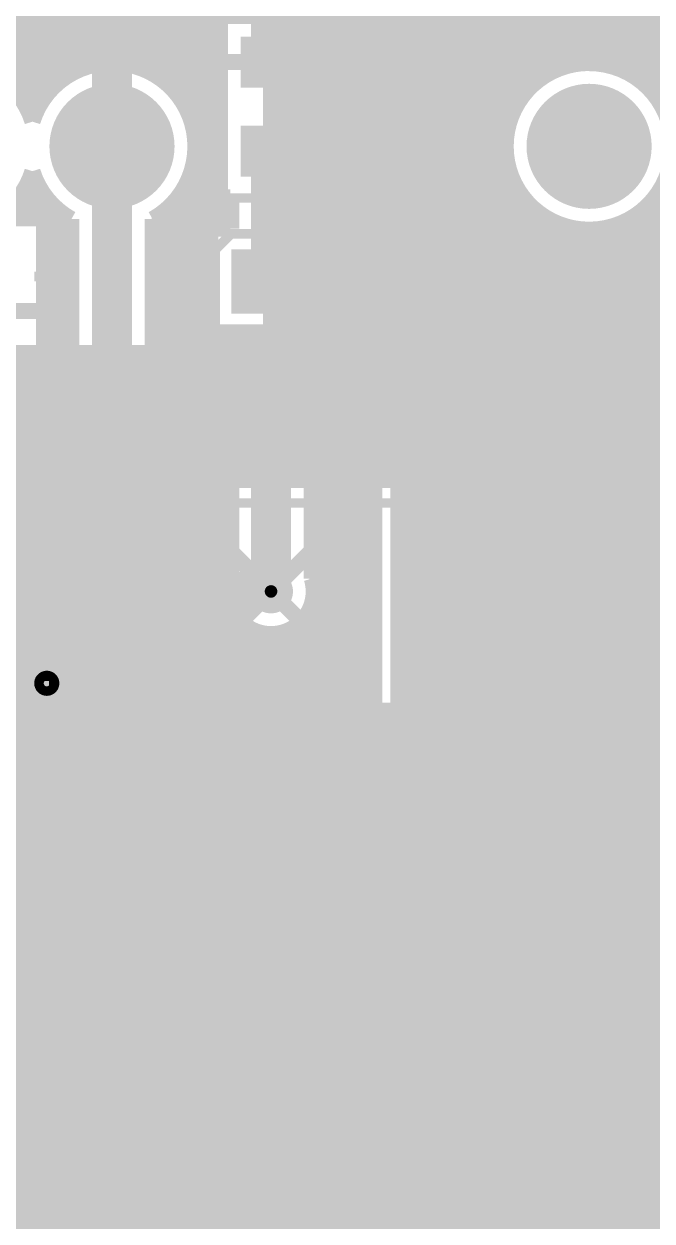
# Model space of a CAD drawing. Extents: x -20 to 155, y -92 to 168.
# Drawn here: x 95.11 to 105.15, y 100.3 to 119.43 of the extents above; entities that cross this region are included whole.
import ezdxf

# ---------------------------------------------------------------- set-up
doc = ezdxf.new("R2010")
doc.units = 0
doc.header["$MEASUREMENT"] = 0
doc.layers.get('0').update_dxf_attribs({"linetype": 'CONTINUOUS'})
for name, color, linetype in [('25-334-1_BOT', 7, 'CONTINUOUS'), ('25-334-1_DRD', 7, 'CONTINUOUS'), ('25-334-1_DRL', 2, 'CONTINUOUS'), ('25-334-1_IN1', 4, 'CONTINUOUS'), ('25-334-1_IN2', 3, 'CONTINUOUS'), ('25-334-1_SMB', 5, 'CONTINUOUS'), ('25-334-1_SMT', 10, 'CONTINUOUS'), ('25-334-1_SPT', 9, 'CONTINUOUS'), ('25-334-1_SSB', 12, 'CONTINUOUS'), ('25-334-1_SST', 11, 'CONTINUOUS'), ('25-334-1_TOP', 13, 'CONTINUOUS'), ('THRUHOLE_TAP', 7, 'CONTINUOUS')]:
    doc.layers.add(name, color=color, linetype=linetype)

# ---------------------------------------------------------------- blocks, each defined once
blk = doc.blocks.new('ROUND_18')
at = {"const_width": 0.99949}
blk.add_lwpolyline([(-0.499744, 0, 1), (0.499744, 0, 1)], format="xyb", close=True, dxfattribs=at)
blk = doc.blocks.new('ROUND_39')
at = {"const_width": 0.35052}
blk.add_lwpolyline([(-0.17526, 0, 1), (0.17526, 0, 1)], format="xyb", close=True, dxfattribs=at)
blk = doc.blocks.new('ROUND_81')
at = {"const_width": 0.50038}
blk.add_lwpolyline([(-0.25019, 0, 1), (0.25019, 0, 1)], format="xyb", close=True, dxfattribs=at)
blk = doc.blocks.new('ROUND_85')
at = {"const_width": 0.10033}
blk.add_lwpolyline([(-0.050164, 0, 1), (0.050164, 0, 1)], format="xyb", close=True, dxfattribs=at)
blk = doc.blocks.new('RECTANGLE_13')
blk.add_solid([(0.63627, 0.51308), (0.63627, -0.51308), (-0.63627, 0.51308), (-0.63627, -0.51308)])
blk = doc.blocks.new('RECTANGLE_26')
blk.add_solid([(0.4826, 0.4064), (0.4826, -0.4064), (-0.4826, 0.4064), (-0.4826, -0.4064)])
blk = doc.blocks.new('ROUND_35')
at = {"const_width": 0.10033}
blk.add_lwpolyline([(-0.050164, 0, 1), (0.050164, 0, 1)], format="xyb", close=True, dxfattribs=at)
blk = doc.blocks.new('ROUND_71')
at = {"const_width": 0.50038}
blk.add_lwpolyline([(-0.25019, 0, 1), (0.25019, 0, 1)], format="xyb", close=True, dxfattribs=at)

msp = doc.modelspace()

# ---------------------------------------------------------------- linework, layer by layer
at = {"layer": '25-334-1_BOT', "const_width": 0.635}
msp.add_lwpolyline([(96.52, 117.475), (96.52, 119.888), (94.488, 121.92), (81.915, 121.92)], dxfattribs=at)
at = {"layer": '25-334-1_DRD', "const_width": 0.254}
for points in [[(96.52, 118.11), (96.52, 116.84)], [(104.14, 118.11), (104.14, 116.84)], [(97.155, 117.475), (95.885, 117.475)], [(104.775, 117.475), (103.505, 117.475)], [(99.695, 110.998), (98.425, 109.728)], [(99.695, 109.728), (98.425, 110.998)]]:
    msp.add_lwpolyline(points, dxfattribs=at)
at = {"layer": '25-334-1_IN1', "const_width": 0.635}
msp.add_lwpolyline([(91.821, 59.055), (90.932, 59.055), (87.122, 62.865), (87.122, 84.709), (89.408, 86.995), (89.408, 103.124), (84.836, 107.696), (87.503, 110.363), (99.06, 110.363)], dxfattribs=at)
at = {"layer": '25-334-1_IN2', "const_width": 0.254}
for points in [[(99.06, 119.761), (99.06, 114.173)], [(99.2378, 119.761), (99.2378, 112.141)], [(99.4664, 119.761), (99.4664, 112.141)], [(99.695, 119.761), (99.695, 112.141)], [(99.9236, 119.761), (99.9236, 112.141)], [(100.1522, 119.761), (100.1522, 112.141)], [(100.3808, 119.761), (100.3808, 112.141)], [(100.6094, 119.761), (100.6094, 112.141)], [(100.838, 119.761), (100.838, 112.141)], [(101.0666, 119.761), (101.0666, 112.141)], [(101.2952, 119.761), (101.2952, 81.915)], [(101.5238, 119.761), (101.5238, 81.7372)], [(101.7524, 119.761), (101.7524, 81.5086)], [(101.981, 119.761), (101.981, 81.28)], [(102.2096, 119.761), (102.2096, 81.24952)], [(102.4382, 119.761), (102.4382, 81.5975)], [(102.6668, 119.761), (102.6668, 81.80324)], [(102.8954, 119.761), (102.8954, 117.9449)], [(103.124, 119.761), (103.124, 118.33352)], [(103.3526, 119.761), (103.3526, 118.54688)], [(103.5812, 119.761), (103.5812, 118.6815)], [(103.8098, 119.761), (103.8098, 118.76278)], [(104.0384, 119.761), (104.0384, 118.80088)], [(104.267, 119.761), (104.267, 118.79834)], [(104.4956, 119.761), (104.4956, 118.75516)], [(104.7242, 119.761), (104.7242, 118.6688)], [(104.9528, 119.761), (104.9528, 118.52656)], [(105.1814, 119.761), (105.1814, 118.30304)], [(148.67636, 119.4562), (99.06, 119.4562)], [(121.16816, 119.2276), (99.06, 119.2276)], [(120.90908, 118.999), (99.06, 118.999)], [(103.83774, 118.7704), (99.06, 118.7704)], [(106.37774, 118.7704), (104.44226, 118.7704)], [(103.34498, 118.5418), (99.06, 118.5418)], [(105.88498, 118.5418), (104.93502, 118.5418)], [(103.10622, 118.3132), (99.06, 118.3132)], [(105.64622, 118.3132), (105.17124, 118.3132)], [(102.95636, 118.0846), (99.06, 118.0846)], [(102.86492, 117.856), (99.06, 117.856)], [(102.8192, 117.6274), (99.06, 117.6274)], [(102.81158, 117.3988), (99.06, 117.3988)], [(102.8446, 117.1702), (99.06, 117.1702)], [(102.9208, 116.9416), (99.06, 116.9416)], [(102.8954, 117.0051), (102.8954, 81.93786)], [(103.05034, 116.713), (99.06, 116.713)], [(103.124, 116.61648), (103.124, 82.02168)], [(105.1814, 116.64696), (105.1814, 78.0796)], [(105.59034, 116.713), (105.22966, 116.713)], [(103.251, 116.4844), (99.06, 116.4844)], [(103.3526, 116.40312), (103.3526, 82.0674)], [(104.9528, 116.4209), (104.9528, 78.3082)], [(105.791, 116.4844), (105.02646, 116.4844)], [(103.6066, 116.2558), (99.06, 116.2558)], [(103.5812, 116.2685), (103.5812, 82.07248)], [(103.8098, 116.18722), (103.8098, 82.042)], [(104.4956, 116.1923), (104.4956, 81.67624)], [(106.1466, 116.2558), (104.67086, 116.2558)], [(104.7242, 116.27866), (104.7242, 81.39176)], [(120.65254, 116.0272), (99.06, 116.0272)], [(104.0384, 116.14912), (104.0384, 81.97088)], [(104.267, 116.15166), (104.267, 81.85404)], [(120.59412, 115.7986), (99.06, 115.7986)], [(120.5738, 115.57), (99.06, 115.57)], [(120.59412, 115.3414), (99.06, 115.3414)], [(120.65254, 115.1128), (99.06, 115.1128)], [(120.76176, 114.8842), (99.06, 114.8842)], [(120.93194, 114.6556), (99.06, 114.6556)], [(121.2088, 114.427), (99.06, 114.427)], [(99.06, 114.173), (89.154, 114.173)], [(95.123, 114.173), (95.123, 106.426)], [(95.3516, 114.173), (95.3516, 81.915)], [(95.5802, 114.173), (95.5802, 81.915)], [(95.8088, 114.173), (95.8088, 81.915)], [(96.0374, 114.173), (96.0374, 81.915)], [(96.266, 114.173), (96.266, 81.915)], [(96.4946, 114.173), (96.4946, 81.915)], [(96.7232, 114.173), (96.7232, 81.915)], [(96.9518, 114.173), (96.9518, 81.915)], [(97.1804, 114.173), (97.1804, 81.915)], [(97.409, 114.173), (97.409, 112.141)], [(97.6376, 114.173), (97.6376, 112.141)], [(97.8662, 114.173), (97.8662, 112.141)], [(98.0948, 114.173), (98.0948, 112.141)], [(98.3234, 114.173), (98.3234, 112.141)], [(98.552, 114.173), (98.552, 112.141)], [(98.7806, 114.173), (98.7806, 112.141)], [(99.0092, 114.173), (99.0092, 112.141)], [(120.58904, 114.1984), (99.06, 114.1984)], [(120.58904, 113.9698), (76.64196, 113.9698)], [(120.58904, 113.7412), (76.80452, 113.7412)], [(120.58904, 113.5126), (76.9112, 113.5126)], [(120.58904, 113.284), (76.97216, 113.284)], [(120.58904, 113.0554), (76.99502, 113.0554)], [(120.58904, 112.8268), (76.97978, 112.8268)], [(120.58904, 112.5982), (76.92898, 112.5982)], [(120.58904, 112.3696), (76.83246, 112.3696)], [(120.58904, 112.141), (76.68514, 112.141)], [(101.092, 112.141), (97.282, 112.141), (97.282, 108.458)], [(101.092, 112.141), (101.092, 108.458)], [(97.282, 111.9124), (76.45654, 111.9124)], [(120.58904, 111.9124), (101.092, 111.9124)], [(97.282, 111.6838), (76.0476, 111.6838)], [(147.3708, 111.6838), (101.092, 111.6838)], [(97.282, 111.4552), (71.60768, 111.4552)], [(147.3708, 111.4552), (101.092, 111.4552)], [(97.282, 111.2266), (71.34352, 111.2266)], [(147.3708, 111.2266), (101.092, 111.2266)], [(97.282, 110.998), (56.03494, 110.998)], [(147.3708, 110.998), (101.092, 110.998)], [(97.282, 110.7694), (55.9943, 110.7694)], [(147.3708, 110.7694), (101.092, 110.7694)], [(97.282, 110.5408), (55.91556, 110.5408)], [(147.3708, 110.5408), (101.092, 110.5408)], [(97.282, 110.3122), (55.78602, 110.3122)], [(152.4, 110.3122), (101.092, 110.3122)], [(97.282, 110.0836), (55.59044, 110.0836)], [(152.4, 110.0836), (101.092, 110.0836)], [(97.282, 109.855), (63.1063, 109.855)], [(152.4, 109.855), (101.092, 109.855)], [(97.282, 109.6264), (63.40856, 109.6264)], [(152.4, 109.6264), (101.092, 109.6264)], [(97.282, 109.3978), (86.741, 109.3978)], [(152.4, 109.3978), (101.092, 109.3978)], [(97.282, 109.1692), (86.741, 109.1692)], [(152.4, 109.1692), (101.092, 109.1692)], [(97.282, 108.9406), (86.741, 108.9406)], [(152.4, 108.9406), (101.092, 108.9406)], [(97.282, 108.712), (86.741, 108.712)], [(152.4, 108.712), (101.092, 108.712)], [(97.282, 108.4834), (86.741, 108.4834)], [(101.092, 108.458), (97.282, 108.458)], [(97.409, 108.458), (97.409, 86.9569)], [(97.6376, 108.458), (97.6376, 87.25916)], [(97.8662, 108.458), (97.8662, 87.37092)], [(98.0948, 108.458), (98.0948, 87.39378)], [(98.3234, 108.458), (98.3234, 87.33536)], [(98.552, 108.458), (98.552, 87.16772)], [(98.7806, 108.458), (98.7806, 81.915)], [(99.0092, 108.458), (99.0092, 88.52408)], [(99.2378, 108.458), (99.2378, 88.73236)], [(99.4664, 108.458), (99.4664, 88.80856)], [(99.695, 108.458), (99.695, 88.80602)], [(99.9236, 108.458), (99.9236, 88.71712)], [(100.1522, 108.458), (100.1522, 88.48598)], [(100.3808, 108.458), (100.3808, 81.915)], [(100.6094, 108.458), (100.6094, 81.915)], [(100.838, 108.458), (100.838, 81.915)], [(101.0666, 108.458), (101.0666, 81.915)], [(152.4, 108.4834), (101.092, 108.4834)], [(152.4, 108.2548), (86.741, 108.2548)], [(152.4, 108.0262), (86.741, 108.0262)], [(152.4, 107.7976), (86.741, 107.7976)], [(135.98652, 107.569), (86.741, 107.569)], [(135.5344, 107.3404), (86.741, 107.3404)], [(135.3058, 107.1118), (86.741, 107.1118)], [(135.16102, 106.8832), (86.741, 106.8832)], [(135.07212, 106.6546), (86.741, 106.6546)], [(135.0264, 106.426), (86.741, 106.426)], [(95.25, 106.426), (91.44, 106.426)], [(95.25, 106.426), (95.25, 102.743), (91.44, 102.743)], [(135.02386, 106.1974), (95.25, 106.1974)], [(135.05942, 105.9688), (95.25, 105.9688)], [(135.13816, 105.7402), (95.25, 105.7402)], [(135.27024, 105.5116), (95.25, 105.5116)], [(134.43966, 105.283), (95.25, 105.283)], [(133.91896, 105.0544), (95.25, 105.0544)], [(133.6929, 104.8258), (95.25, 104.8258)], [(133.56082, 104.5972), (95.25, 104.5972)], [(133.48462, 104.3686), (95.25, 104.3686)], [(133.45922, 104.14), (95.25, 104.14)], [(133.477, 103.9114), (95.25, 103.9114)], [(133.54304, 103.6828), (95.25, 103.6828)], [(133.00202, 103.4542), (95.25, 103.4542)], [(132.77088, 103.2256), (95.25, 103.2256)], [(132.68198, 102.997), (95.25, 102.997)], [(95.123, 102.743), (95.123, 81.915)], [(132.6769, 102.7684), (95.25, 102.7684)], [(132.75564, 102.5398), (40.259, 102.5398)], [(132.96138, 102.3112), (40.259, 102.3112)], [(133.5532, 102.0826), (40.259, 102.0826)], [(133.48208, 101.854), (40.259, 101.854)], [(111.08944, 101.6254), (40.259, 101.6254)], [(110.72622, 101.3968), (40.259, 101.3968)], [(110.60176, 101.1682), (40.259, 101.1682)], [(110.57128, 100.9396), (40.259, 100.9396)], [(110.62208, 100.711), (40.259, 100.711)], [(110.77194, 100.4824), (40.259, 100.4824)], [(135.29056, 100.2538), (46.10608, 100.2538)]]:
    msp.add_lwpolyline(points, dxfattribs=at)
for points in [[(104.14, 118.80596, 0.4142136), (102.80904, 117.475)], [(105.41, 117.8687, 0.3286705), (104.14, 118.80342)], [(102.80904, 117.475, 0.4142136), (104.14, 116.14404)], [(104.14, 116.14404, 0.328165), (105.41, 117.07876)]]:
    msp.add_lwpolyline(points, format="xyb", dxfattribs=at)
at = {"layer": '25-334-1_SSB', "const_width": 0.1524}
msp.add_lwpolyline([(111.21898, 120.97512), (110.7186, 120.97512), (89.91854, 120.97512), (89.4207, 120.97512), (89.4207, 111.77524), (89.91854, 111.77524), (110.7186, 111.77524), (111.21898, 111.77524), (111.21898, 120.97512)], dxfattribs=at)
at = {"layer": '25-334-1_SST', "const_width": 0.1524}
for points in [[(99.8855, 116.6495), (99.8855, 119.5705), (98.2472, 119.5705), (98.2472, 116.6495), (99.8855, 116.6495)], [(100.89642, 118.69928), (100.89642, 118.34368), (101.06406, 118.2243), (101.23424, 118.2243), (101.40442, 118.34368), (101.40442, 118.69928), (100.38842, 118.69928)], [(100.89642, 118.4021), (100.38842, 118.2243)], [(100.89642, 117.44706), (101.06406, 117.3861), (101.23424, 117.3861), (101.40442, 117.44706), (101.40442, 117.80266), (101.23424, 117.86108), (101.06406, 117.86108), (100.89642, 117.80266), (100.89642, 117.44706), (100.72624, 117.3861), (100.55606, 117.3861), (100.38842, 117.44706), (100.38842, 117.80266), (100.55606, 117.86108), (100.72624, 117.86108), (100.89642, 117.80266)], [(98.425, 116.078), (99.695, 116.078), (99.949, 115.824), (99.949, 112.522), (98.171, 112.522), (98.171, 115.824), (98.425, 116.078)], [(95.28048, 109.39526), (95.5802, 109.39526), (95.5802, 115.39474), (95.28048, 115.39474)], [(100.35286, 115.062), (100.35286, 114.7064), (100.69068, 114.58702), (101.03104, 114.58702), (101.36886, 114.7064), (101.36886, 115.062)], [(100.35286, 115.00358), (101.36886, 115.00358)], [(98.171, 114.554), (99.949, 114.554)], [(100.35286, 113.80978), (100.35286, 114.2238), (101.36886, 114.2238)], [(100.52304, 113.44402), (100.35286, 113.32718), (100.35286, 113.08842), (100.52304, 112.97158), (100.69068, 112.97158), (101.03104, 113.2078), (101.36886, 112.97158), (101.36886, 113.44402)], [(96.51492, 112.55502), (96.34474, 112.61344), (96.34474, 112.96904), (96.51492, 113.03), (97.1931, 113.03), (97.36074, 112.96904), (97.36074, 112.61344), (97.1931, 112.55502)], [(96.34474, 112.07242), (97.36074, 111.71682), (97.36074, 112.1918)], [(95.5675, 111.5695), (92.3925, 111.5695), (92.3925, 111.252)], [(95.5675, 111.49076), (92.3925, 111.49076)], [(95.10014, 111.5695), (95.10014, 111.252)], [(95.2373, 111.5695), (95.2373, 111.252)], [(95.37446, 111.5695), (95.37446, 111.252)], [(95.51162, 111.5695), (95.51162, 111.252)], [(95.5675, 111.5695), (95.5675, 111.252)], [(95.5675, 111.3536), (92.3925, 111.3536)], [(95.5675, 111.252), (92.3925, 111.252)], [(95.5294, 109.00918), (95.43034, 109.00918)], [(95.45574, 109.0168), (95.45574, 108.77296)], [(95.60052, 108.87202), (95.35668, 108.87202)], [(95.5929, 108.94314), (95.5929, 108.84408)]]:
    msp.add_lwpolyline(points, dxfattribs=at)
for points in [[(95.4786, 109.01934, 0.4142136), (95.35414, 108.89488)], [(95.60306, 108.89488, 0.4142136), (95.4786, 109.01934)], [(95.35414, 108.89488, 0.4142136), (95.4786, 108.77042)], [(95.4786, 108.77042, 0.4142136), (95.60306, 108.89488)]]:
    msp.add_lwpolyline(points, format="xyb", dxfattribs=at)
at = {"layer": '25-334-1_TOP'}
for points, const_width in [([(94.996, 125.349), (94.996, 118.33352)], 0.254), ([(95.2246, 125.349), (95.2246, 117.9449)], 0.254), ([(95.4532, 125.349), (95.4532, 118.27002)], 0.254), ([(95.6818, 125.349), (95.6818, 118.50624)], 0.254), ([(95.9104, 125.349), (95.9104, 118.6561)], 0.254), ([(96.139, 125.349), (96.139, 118.75008)], 0.254), ([(96.3676, 125.349), (96.3676, 118.7958)], 0.254), ([(96.5962, 125.349), (96.5962, 118.80342)], 0.254), ([(96.8248, 125.349), (96.8248, 118.7704)], 0.254), ([(97.0534, 125.349), (97.0534, 118.6942)], 0.254), ([(97.282, 125.349), (97.282, 118.56466)], 0.254), ([(97.5106, 125.349), (97.5106, 118.36146)], 0.254), ([(99.06, 113.284), (99.314, 113.284), (100.33, 114.3), (100.33, 121.285), (102.616, 123.571), (127.381, 123.571), (128.27, 124.46), (132.715, 124.46)], 0.635), ([(99.06, 122.555), (99.06, 118.8212)], 0.635), ([(97.7392, 122.00636), (97.7392, 118.00586)], 0.254), ([(97.9678, 121.63044), (97.9678, 100.711)], 0.254), ([(98.1964, 121.41454), (98.1964, 116.15928)], 0.254), ([(98.425, 121.2723), (98.425, 119.5578)], 0.254), ([(98.6536, 121.1834), (98.6536, 119.5578)], 0.254), ([(99.3394, 121.15292), (99.3394, 119.5578)], 0.254), ([(99.568, 121.21896), (99.568, 119.5578)], 0.254), ([(99.6823, 121.26722), (99.6823, 119.5578)], 0.254), ([(98.8822, 121.13514), (98.8822, 119.5578)], 0.254), ([(99.1108, 121.12498), (99.1108, 119.5578)], 0.254), ([(98.2472, 119.4562), (85.41512, 119.4562)], 0.254), ([(98.2472, 119.5578), (98.2472, 118.1354)], 0.254), ([(99.6823, 119.5578), (98.2472, 119.5578)], 0.254), ([(99.06, 119.5578), (99.06, 118.8212)], 0.254), ([(98.2472, 119.2276), (86.0552, 119.2276)], 0.254), ([(98.2472, 118.999), (86.0552, 118.999)], 0.254), ([(96.21774, 118.7704), (94.28226, 118.7704)], 0.254), ([(98.2472, 118.7704), (96.82226, 118.7704)], 0.254), ([(98.2472, 118.8212), (99.06, 118.8212)], 0.254), ([(95.72498, 118.5418), (94.77502, 118.5418)], 0.254), ([(98.2472, 118.5418), (97.31502, 118.5418)], 0.254), ([(95.48622, 118.3132), (95.01124, 118.3132)], 0.254), ([(98.2472, 118.3132), (97.55124, 118.3132)], 0.254), ([(98.2472, 118.1354), (98.2472, 118.0846)], 0.254), ([(95.33636, 118.0846), (95.1611, 118.0846)], 0.254), ([(98.2472, 118.0846), (97.7011, 118.0846)], 0.254), ([(98.2472, 118.0846), (98.2472, 116.6622)], 0.254), ([(98.2472, 117.856), (97.79508, 117.856)], 0.254), ([(93.98, 109.9439), (94.1959, 109.9439), (96.52, 112.268), (96.52, 117.475)], 0.635), ([(98.2472, 117.6274), (97.8408, 117.6274)], 0.254), ([(99.06, 117.3988), (99.06, 115.316)], 0.635), ([(98.2472, 117.3988), (97.84842, 117.3988)], 0.254), ([(98.2472, 117.1702), (97.8154, 117.1702)], 0.254), ([(95.3008, 116.9416), (95.1992, 116.9416)], 0.254), ([(95.2246, 117.0051), (95.2246, 116.32438)], 0.254), ([(97.7392, 116.9416), (97.7392, 100.711)], 0.254), ([(98.2472, 116.9416), (97.7392, 116.9416)], 0.254), ([(94.996, 116.61648), (94.996, 116.32438)], 0.254), ([(95.43034, 116.713), (95.06966, 116.713)], 0.254), ([(95.4532, 116.67998), (95.4532, 112.1156)], 0.254), ([(97.5106, 116.586), (97.5106, 100.711)], 0.254), ([(98.2472, 116.713), (97.60966, 116.713)], 0.254), ([(98.4123, 116.6622), (98.2472, 116.6622)], 0.254), ([(98.4123, 116.6622), (98.4123, 116.15928)], 0.254), ([(98.425, 116.6622), (98.425, 116.15928)], 0.254), ([(95.631, 116.4844), (94.86646, 116.4844)], 0.254), ([(95.6818, 116.44122), (95.6818, 112.3442)], 0.254), ([(97.282, 116.38534), (97.282, 100.711)], 0.254), ([(98.4123, 116.4844), (97.40646, 116.4844)], 0.254), ([(95.43542, 116.32438), (94.64802, 116.32438)], 0.254), ([(95.43542, 116.32438), (95.43542, 113.36528)], 0.254), ([(95.8723, 116.2558), (95.43542, 116.2558)], 0.254), ([(95.8723, 116.31168), (95.8723, 112.5347)], 0.254), ([(97.1677, 116.31168), (97.1677, 112.268)], 0.254), ([(98.4123, 116.2558), (97.1677, 116.2558)], 0.254), ([(95.8723, 116.0272), (95.43542, 116.0272)], 0.254), ([(98.09226, 116.0272), (97.1677, 116.0272)], 0.254), ([(98.09226, 116.15928), (98.09226, 114.47272)], 0.254), ([(98.4123, 116.15928), (98.09226, 116.15928)], 0.254), ([(95.8723, 115.7986), (95.43542, 115.7986)], 0.254), ([(98.09226, 115.7986), (97.1677, 115.7986)], 0.254), ([(95.8723, 115.57), (95.43542, 115.57)], 0.254), ([(98.09226, 115.57), (97.1677, 115.57)], 0.254), ([(95.8723, 115.3414), (95.43542, 115.3414)], 0.254), ([(98.09226, 115.3414), (97.1677, 115.3414)], 0.254), ([(95.8723, 115.1128), (95.43542, 115.1128)], 0.254), ([(98.09226, 115.1128), (97.1677, 115.1128)], 0.254), ([(95.43542, 114.84356), (93.98, 114.84356)], 0.254), ([(95.8723, 114.8842), (95.43542, 114.8842)], 0.254), ([(98.09226, 114.8842), (97.1677, 114.8842)], 0.254), ([(95.8723, 114.6556), (95.43542, 114.6556)], 0.254), ([(98.09226, 114.6556), (97.1677, 114.6556)], 0.254), ([(99.58578, 114.47272), (98.09226, 114.47272)], 0.254), ([(98.1964, 114.47272), (98.1964, 114.12728)], 0.254), ([(98.425, 114.47272), (98.425, 114.12728)], 0.254), ([(98.6536, 114.47272), (98.6536, 114.12728)], 0.254), ([(98.8822, 114.47272), (98.8822, 114.12728)], 0.254), ([(99.1108, 114.47272), (99.1108, 114.12728)], 0.254), ([(99.58578, 114.47272), (99.24034, 114.12728)], 0.254), ([(99.3394, 114.47272), (99.3394, 114.2238)], 0.254), ([(95.8723, 114.427), (95.43542, 114.427)], 0.254), ([(99.54006, 114.427), (97.1677, 114.427)], 0.254), ([(95.8723, 114.1984), (95.43542, 114.1984)], 0.254), ([(99.31146, 114.1984), (97.1677, 114.1984)], 0.254), ([(98.09226, 114.12728), (98.09226, 112.44072)], 0.254), ([(99.24034, 114.12728), (98.09226, 114.12728)], 0.254), ([(95.8723, 113.9698), (95.43542, 113.9698)], 0.254), ([(98.09226, 113.9698), (97.1677, 113.9698)], 0.254), ([(95.8723, 113.7412), (95.43542, 113.7412)], 0.254), ([(98.09226, 113.7412), (97.1677, 113.7412)], 0.254), ([(100.711, 113.76406), (100.02774, 113.0808)], 0.254), ([(100.711, 113.76406), (100.711, 100.711)], 0.254), ([(95.8723, 113.5126), (95.43542, 113.5126)], 0.254), ([(98.09226, 113.5126), (97.1677, 113.5126)], 0.254), ([(100.711, 113.5126), (100.457, 113.5126)], 0.254), ([(100.4824, 113.53546), (100.4824, 100.711)], 0.254), ([(95.43542, 113.36528), (92.52458, 113.36528)], 0.254), ([(94.996, 113.36528), (94.996, 111.6584)], 0.254), ([(95.2246, 113.36528), (95.2246, 111.887)], 0.254), ([(99.06, 110.363), (99.06, 113.284)], 0.635), ([(100.2538, 113.30686), (100.2538, 100.711)], 0.254), ([(95.8723, 113.284), (88.9889, 113.284)], 0.254), ([(98.09226, 113.284), (97.1677, 113.284)], 0.254), ([(100.711, 113.284), (100.2284, 113.284)], 0.254), ([(95.8723, 113.0554), (88.9889, 113.0554)], 0.254), ([(98.09226, 113.0554), (97.1677, 113.0554)], 0.254), ([(100.0252, 113.07826), (100.0252, 100.711)], 0.254), ([(100.02774, 113.0808), (100.02774, 112.44072)], 0.254), ([(100.711, 113.0554), (100.02774, 113.0554)], 0.254), ([(95.8723, 112.8268), (88.9889, 112.8268)], 0.254), ([(98.09226, 112.8268), (97.1677, 112.8268)], 0.254), ([(100.711, 112.8268), (100.02774, 112.8268)], 0.254), ([(95.8723, 112.5982), (88.9889, 112.5982)], 0.254), ([(98.09226, 112.5982), (97.1677, 112.5982)], 0.254), ([(100.711, 112.5982), (100.02774, 112.5982)], 0.254), ([(95.70466, 112.3696), (88.9889, 112.3696)], 0.254), ([(95.8723, 112.5347), (94.75978, 111.42472)], 0.254), ([(98.4123, 112.3696), (97.1677, 112.3696)], 0.254), ([(98.4123, 112.44072), (98.09226, 112.44072)], 0.254), ([(98.1964, 112.44072), (98.1964, 100.711)], 0.254), ([(98.4123, 112.44072), (98.4123, 110.56874)], 0.254), ([(98.425, 112.44072), (98.425, 110.6043)], 0.254), ([(99.7077, 112.44072), (99.7077, 110.56874)], 0.254), ([(100.02774, 112.44072), (99.7077, 112.44072)], 0.254), ([(100.711, 112.3696), (99.7077, 112.3696)], 0.254), ([(99.7966, 112.44072), (99.7966, 100.711)], 0.254), ([(95.47606, 112.141), (88.9889, 112.141)], 0.254), ([(98.4123, 112.141), (97.155, 112.141)], 0.254), ([(100.711, 112.141), (99.7077, 112.141)], 0.254), ([(95.24746, 111.9124), (88.9889, 111.9124)], 0.254), ([(96.96958, 111.80318), (95.43542, 110.26648)], 0.254), ([(97.0534, 111.8997), (97.0534, 100.711)], 0.254), ([(98.4123, 111.9124), (97.06102, 111.9124)], 0.254), ([(100.711, 111.9124), (99.7077, 111.9124)], 0.254), ([(95.01886, 111.6838), (88.9889, 111.6838)], 0.254), ([(96.8248, 111.65586), (96.8248, 100.711)], 0.254), ([(98.4123, 111.6838), (96.8502, 111.6838)], 0.254), ([(100.711, 111.6838), (99.7077, 111.6838)], 0.254), ([(96.5962, 111.42726), (96.5962, 100.711)], 0.254), ([(98.4123, 111.4552), (96.6216, 111.4552)], 0.254), ([(100.711, 111.4552), (99.7077, 111.4552)], 0.254), ([(98.4123, 111.2266), (96.393, 111.2266)], 0.254), ([(100.711, 111.2266), (99.7077, 111.2266)], 0.254), ([(96.3676, 111.19866), (96.3676, 100.711)], 0.254), ([(96.139, 110.97006), (96.139, 100.711)], 0.254), ([(98.4123, 110.998), (96.1644, 110.998)], 0.254), ([(100.711, 110.998), (99.7077, 110.998)], 0.254), ([(95.9104, 110.74146), (95.9104, 100.711)], 0.254), ([(98.4123, 110.7694), (95.9358, 110.7694)], 0.254), ([(100.711, 110.7694), (99.7077, 110.7694)], 0.254), ([(95.6818, 110.51286), (95.6818, 100.711)], 0.254), ([(98.40214, 110.5408), (95.7072, 110.5408)], 0.254), ([(100.711, 110.5408), (99.71532, 110.5408)], 0.254), ([(95.43542, 110.26648), (95.43542, 108.46562)], 0.254), ([(95.4532, 110.28426), (95.4532, 100.711)], 0.254), ([(98.38182, 110.3122), (95.4786, 110.3122)], 0.254), ([(100.711, 110.3122), (99.73818, 110.3122)], 0.254), ([(98.44024, 110.0836), (95.43542, 110.0836)], 0.254), ([(98.425, 110.11916), (98.425, 100.711)], 0.254), ([(100.711, 110.0836), (99.67976, 110.0836)], 0.254), ([(99.568, 109.91088), (99.568, 100.711)], 0.254), ([(98.60788, 109.855), (95.43542, 109.855)], 0.254), ([(98.6536, 109.8169), (98.6536, 100.711)], 0.254), ([(98.8822, 109.70514), (98.8822, 100.711)], 0.254), ([(99.1108, 109.68482), (99.1108, 100.711)], 0.254), ([(99.3394, 109.74324), (99.3394, 100.711)], 0.254), ([(100.711, 109.855), (99.51212, 109.855)], 0.254), ([(100.711, 109.6264), (95.43542, 109.6264)], 0.254), ([(100.711, 109.3978), (95.43542, 109.3978)], 0.254), ([(100.711, 109.1692), (95.43542, 109.1692)], 0.254), ([(100.711, 108.9406), (95.43542, 108.9406)], 0.254), ([(100.711, 108.712), (95.43542, 108.712)], 0.254), ([(95.43542, 108.46562), (92.52458, 108.46562)], 0.254), ([(94.996, 108.46562), (94.996, 100.711)], 0.254), ([(95.2246, 108.46562), (95.2246, 100.711)], 0.254), ([(100.711, 108.4834), (95.43542, 108.4834)], 0.254), ([(100.711, 108.2548), (91.77274, 108.2548)], 0.254), ([(100.711, 108.0262), (91.77274, 108.0262)], 0.254), ([(100.711, 107.7976), (91.77274, 107.7976)], 0.254), ([(100.711, 107.569), (91.77274, 107.569)], 0.254), ([(100.711, 107.3404), (91.4527, 107.3404)], 0.254), ([(100.711, 107.1118), (91.4527, 107.1118)], 0.254), ([(100.711, 106.8832), (91.4527, 106.8832)], 0.254), ([(100.711, 106.6546), (91.6178, 106.6546)], 0.254), ([(100.711, 106.426), (91.6178, 106.426)], 0.254), ([(100.711, 106.1974), (91.6178, 106.1974)], 0.254), ([(100.711, 105.9688), (91.6178, 105.9688)], 0.254), ([(100.711, 105.7402), (91.6178, 105.7402)], 0.254), ([(100.711, 105.5116), (91.6178, 105.5116)], 0.254), ([(100.711, 105.283), (91.6178, 105.283)], 0.254), ([(100.711, 105.0544), (91.6178, 105.0544)], 0.254), ([(100.711, 104.8258), (91.6178, 104.8258)], 0.254), ([(100.711, 104.5972), (91.6178, 104.5972)], 0.254), ([(100.711, 104.3686), (91.6178, 104.3686)], 0.254), ([(100.711, 104.14), (91.6178, 104.14)], 0.254), ([(100.711, 103.9114), (81.6356, 103.9114)], 0.254), ([(100.711, 103.6828), (81.8642, 103.6828)], 0.254), ([(100.711, 103.4542), (82.0928, 103.4542)], 0.254), ([(100.711, 103.2256), (82.3214, 103.2256)], 0.254), ([(100.711, 102.997), (82.55, 102.997)], 0.254), ([(100.711, 102.7684), (93.61932, 102.7684)], 0.254), ([(100.711, 102.5398), (93.61932, 102.5398)], 0.254), ([(100.711, 102.3112), (93.61932, 102.3112)], 0.254), ([(100.711, 102.0826), (93.61932, 102.0826)], 0.254), ([(100.711, 101.854), (93.61932, 101.854)], 0.254), ([(100.711, 101.6254), (93.61932, 101.6254)], 0.254), ([(100.711, 101.3968), (93.61932, 101.3968)], 0.254), ([(100.711, 101.1682), (93.61932, 101.1682)], 0.254), ([(100.711, 100.9396), (93.61932, 100.9396)], 0.254), ([(100.711, 100.711), (93.61932, 100.711)], 0.254)]:
    msp.add_lwpolyline(points, dxfattribs=dict(at, const_width=const_width))
at = {"layer": '25-334-1_TOP', "const_width": 0.254}
for points in [[(95.25, 117.8687, 0.3286705), (93.98, 118.80342)], [(96.52, 118.80596, 0.3286704), (95.25, 117.8687)], [(97.85096, 117.475, 0.4142136), (96.52, 118.80596)], [(97.1677, 116.31168, 0.2721267), (97.85096, 117.475)], [(94.64802, 116.32438, 0.1877486), (95.2501, 117.07873)], [(95.25, 117.07876, 0.1924086), (95.87283, 116.31264)], [(96.9772, 111.8108, 0.1989124), (97.16658, 112.268)], [(96.9772, 111.8108, 0.1989124), (97.16658, 112.268)], [(98.4123, 110.56874, 0.0770437), (98.38041, 110.363)], [(99.74072, 110.363, 0.0770437), (99.70878, 110.56908)], [(98.37928, 110.363, 0.4142136), (99.06, 109.68228)], [(99.06, 109.68228, 0.4142136), (99.74072, 110.363)]]:
    msp.add_lwpolyline(points, format="xyb", dxfattribs=at)

# ---------------------------------------------------------------- block references
at = {"layer": '25-334-1_BOT'}
for name, p in [('ROUND_18', (96.52, 117.475)), ('ROUND_18', (104.14, 117.475)), ('ROUND_39', (99.06, 110.363))]:
    msp.add_blockref(name, p, dxfattribs=at)
at = {"layer": '25-334-1_DRL'}
for name, p in [('ROUND_81', (96.52, 117.475)), ('ROUND_81', (104.14, 117.475)), ('ROUND_85', (99.06, 110.363))]:
    msp.add_blockref(name, p, dxfattribs=at)
at = {"layer": '25-334-1_IN1'}
for name, p in [('ROUND_18', (96.52, 117.475)), ('ROUND_18', (104.14, 117.475)), ('ROUND_39', (99.06, 110.363))]:
    msp.add_blockref(name, p, dxfattribs=at)
at = {"layer": '25-334-1_IN2'}
for name, p in [('ROUND_18', (96.52, 117.475)), ('ROUND_18', (104.14, 117.475)), ('ROUND_39', (99.06, 110.363))]:
    msp.add_blockref(name, p, dxfattribs=at)
at = {"layer": '25-334-1_SMB'}
for p in [(96.52, 117.475), (104.14, 117.475)]:
    msp.add_blockref('ROUND_18', p, dxfattribs=at)
at = {"layer": '25-334-1_SMT'}
for name, p in [('RECTANGLE_26', (99.06, 118.8212)), ('ROUND_18', (96.52, 117.475)), ('ROUND_18', (104.14, 117.475)), ('RECTANGLE_26', (99.06, 117.3988)), ('RECTANGLE_13', (99.06, 115.316)), ('RECTANGLE_13', (99.06, 113.284))]:
    msp.add_blockref(name, p, dxfattribs=at)
at = {"layer": '25-334-1_SPT'}
for name, p in [('RECTANGLE_26', (99.06, 118.8212)), ('RECTANGLE_26', (99.06, 117.3988)), ('RECTANGLE_13', (99.06, 115.316)), ('RECTANGLE_13', (99.06, 113.284))]:
    msp.add_blockref(name, p, dxfattribs=at)
at = {"layer": '25-334-1_TOP'}
for name, p in [('RECTANGLE_26', (99.06, 118.8212)), ('ROUND_18', (96.52, 117.475)), ('ROUND_18', (104.14, 117.475)), ('RECTANGLE_26', (99.06, 117.3988)), ('RECTANGLE_13', (99.06, 115.316)), ('RECTANGLE_13', (99.06, 113.284)), ('ROUND_39', (99.06, 110.363))]:
    msp.add_blockref(name, p, dxfattribs=at)
at = {"layer": 'THRUHOLE_TAP'}
for name, p in [('ROUND_71', (96.52, 117.475)), ('ROUND_71', (104.14, 117.475)), ('ROUND_35', (99.06, 110.363))]:
    msp.add_blockref(name, p, dxfattribs=at)

doc.saveas('drawing.dxf')
